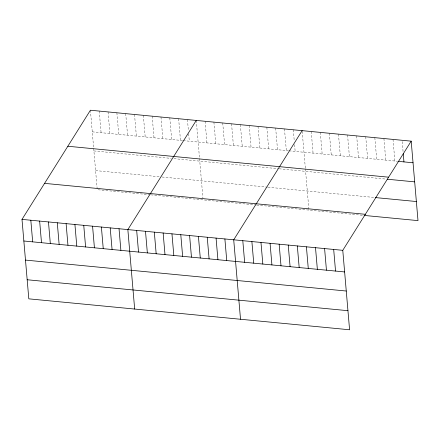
<?xml version="1.0" encoding="UTF-8"?>
<svg xmlns="http://www.w3.org/2000/svg" width="440" height="440" viewBox="0 0 440 440"><rect width="100%" height="100%" fill="white"/><g stroke="black" fill="none" stroke-linecap="round" stroke-linejoin="round"><path stroke-width="0.33" stroke-dasharray="2.2 1.65" d="M92.268 131.841L182.518 140.547M183.194 140.613L288.37 150.755M289.053 150.821L397.463 161.277M93.907 150.926L171.259 158.389M173.976 158.648L278.471 168.729M279.153 168.795L386.117 179.108M95.59 170.594L159.374 176.743M162.09 177.007L267.267 187.149M267.944 187.215L374.814 197.522M150.156 194.782L97.229 189.679L93.687 148.385M150.832 194.849L256.009 204.99M256.69 205.056L363.468 215.353M402.215 141.636L403.145 152.444M393.014 139.409L394.867 161.024M383.922 138.529L385.776 160.149M374.836 137.654L376.69 159.274M365.745 136.78L367.598 158.395M356.659 135.9L358.512 157.52M347.567 135.025L349.421 156.646M338.481 134.151L340.334 155.766M329.389 133.27L331.243 154.891M320.304 132.396L322.157 154.011M311.212 131.516L313.066 153.137M302.181 131.318L305.344 168.163M305.399 168.801L308.935 210.095M293.304 129.789L294.234 140.602M294.58 144.656L295.158 151.41M284.482 128.942L286.336 150.557M275.66 128.09L277.514 149.71M266.844 127.237L268.692 148.857M258.022 126.39L259.875 148.005M249.2 125.538L251.053 147.158M240.378 124.685L242.231 146.305M231.556 123.838L233.409 145.453M222.734 122.986L224.587 144.601M213.912 122.133L215.765 143.754M205.09 121.281L206.943 142.901M196.273 120.434L199.49 157.955M199.54 158.593L202.917 197.978M187.451 119.581L188.436 131.065M188.667 133.771L189.305 141.202M178.629 118.729L180.483 140.349M169.807 117.882L171.661 139.496M160.985 117.029L162.839 138.65M152.163 116.177L154.017 137.797M143.341 115.33L145.195 136.945M134.525 114.477L136.378 136.097M125.703 113.625L127.556 135.245M116.88 112.778L118.734 134.393M108.059 111.925L109.912 133.546M99.237 111.073L101.09 132.693M90.415 110.226L93.632 147.746"/><path stroke-width="0.66" d="M411.191 141.157L342.771 250.322L349.586 329.775L28.809 298.843L22 219.384L90.415 110.226L411.191 141.157L418 220.616L364.117 215.419M196.273 120.434L127.853 229.598L134.668 309.05M302.126 130.642L233.712 239.806L240.521 319.259M398.112 161.337L413.045 162.778M67.837 146.245L388.614 177.183M387.415 179.234L414.678 181.863M375.463 197.582L416.367 201.526M44.578 183.365L365.349 214.302M22 219.384L342.771 250.322M23.854 241.005L344.625 271.942M25.487 260.089L346.264 291.027M27.175 279.752L347.947 310.69M403.26 153.797L403.953 161.904M333.685 249.447L335.539 271.068M324.594 248.573L326.447 270.188M315.507 247.693L317.361 269.313M306.416 246.818L308.27 268.433M297.33 245.938L299.184 267.559M288.239 245.064L290.092 266.684M279.153 244.189L281.006 265.804M270.067 243.309L271.92 264.93M260.975 242.435L262.829 264.055M251.889 241.56L253.743 263.175M242.798 240.68L244.651 262.301M224.889 238.953L226.743 260.574M216.068 238.101L217.921 259.721M207.246 237.254L209.099 258.869M198.424 236.401L200.277 258.022M189.602 235.549L191.455 257.169M180.785 234.702L182.633 256.317M171.963 233.849L173.816 255.47M163.141 232.997L164.995 254.617M154.319 232.15L156.173 253.765M145.497 231.297L147.351 252.918M136.675 230.445L138.529 252.065M119.031 228.745L120.885 250.365M110.215 227.893L112.068 249.513M101.392 227.046L103.246 248.661M92.571 226.193L94.424 247.814M83.749 225.341L85.602 246.961M74.927 224.494L76.78 246.109M66.105 223.641L67.958 245.256M57.283 222.789L59.136 244.409M48.466 221.936L50.319 243.556M39.644 221.089L41.498 242.704M30.822 220.237L32.675 241.857"/></g></svg>
